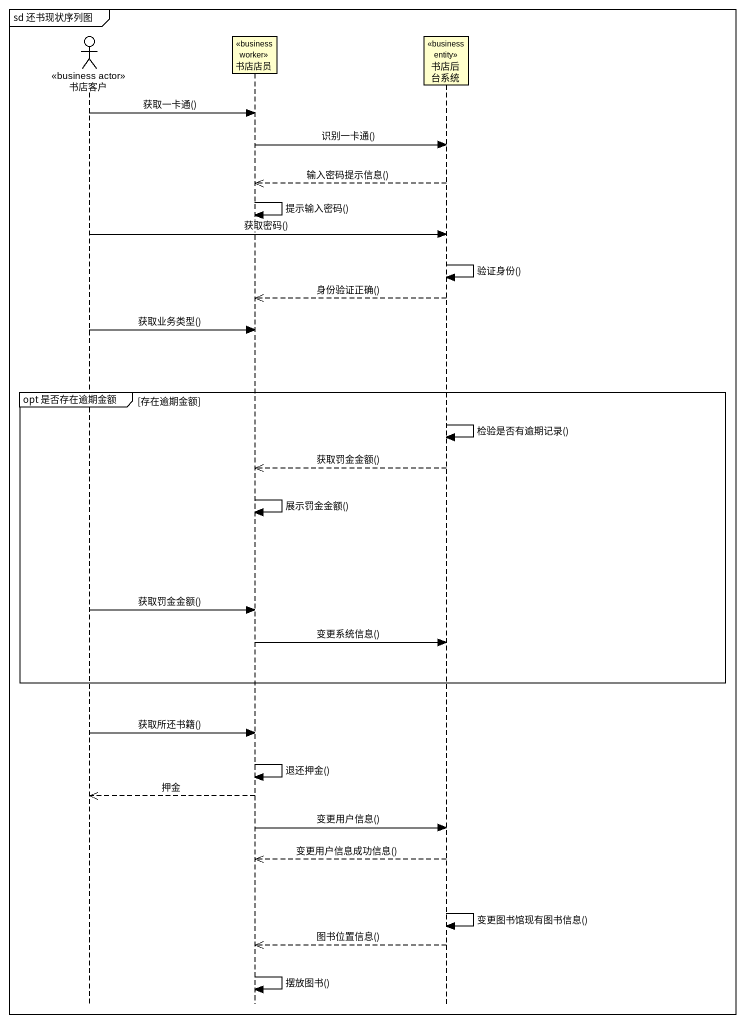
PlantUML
@startuml
mainframe sd 还书现状序列图
hide footbox
actor 书店客户 <<business actor>> #FFFFFF
participant 书店店员 <<business worker>>
participant 书店后台系统 <<business entity>>

书店客户 -> 书店店员 : 获取一卡通()
书店店员 -> 书店后台系统 : 识别一卡通()
书店后台系统 -->> 书店店员 : 输入密码提示信息()
书店店员 -> 书店店员 : 提示输入密码()
书店客户 -> 书店后台系统 : 获取密码()
书店后台系统 -> 书店后台系统 : 验证身份()
书店后台系统 -->> 书店店员 : 身份验证正确()
书店客户 -> 书店店员 : 获取业务类型()
group opt 是否存在逾期金额 [存在逾期金额]
  书店后台系统 -> 书店后台系统 : 检验是否有逾期记录()
  书店后台系统 -->> 书店店员 : 获取罚金金额()
  书店店员 -> 书店店员 : 展示罚金金额()
  书店客户 -> 书店店员 : 获取罚金金额()
  书店店员 -> 书店后台系统 : 变更系统信息()
end
书店客户 -> 书店店员 : 获取所还书籍()
书店店员 -> 书店店员 : 退还押金()
书店店员 -->> 书店客户 : 押金
书店店员 -> 书店后台系统 : 变更用户信息()
书店后台系统 -->> 书店店员 : 变更用户信息成功信息()
书店后台系统 -> 书店后台系统 : 变更图书馆现有图书信息()
书店后台系统 -->> 书店店员 : 图书位置信息()
书店店员 -> 书店店员 : 摆放图书()
@enduml
